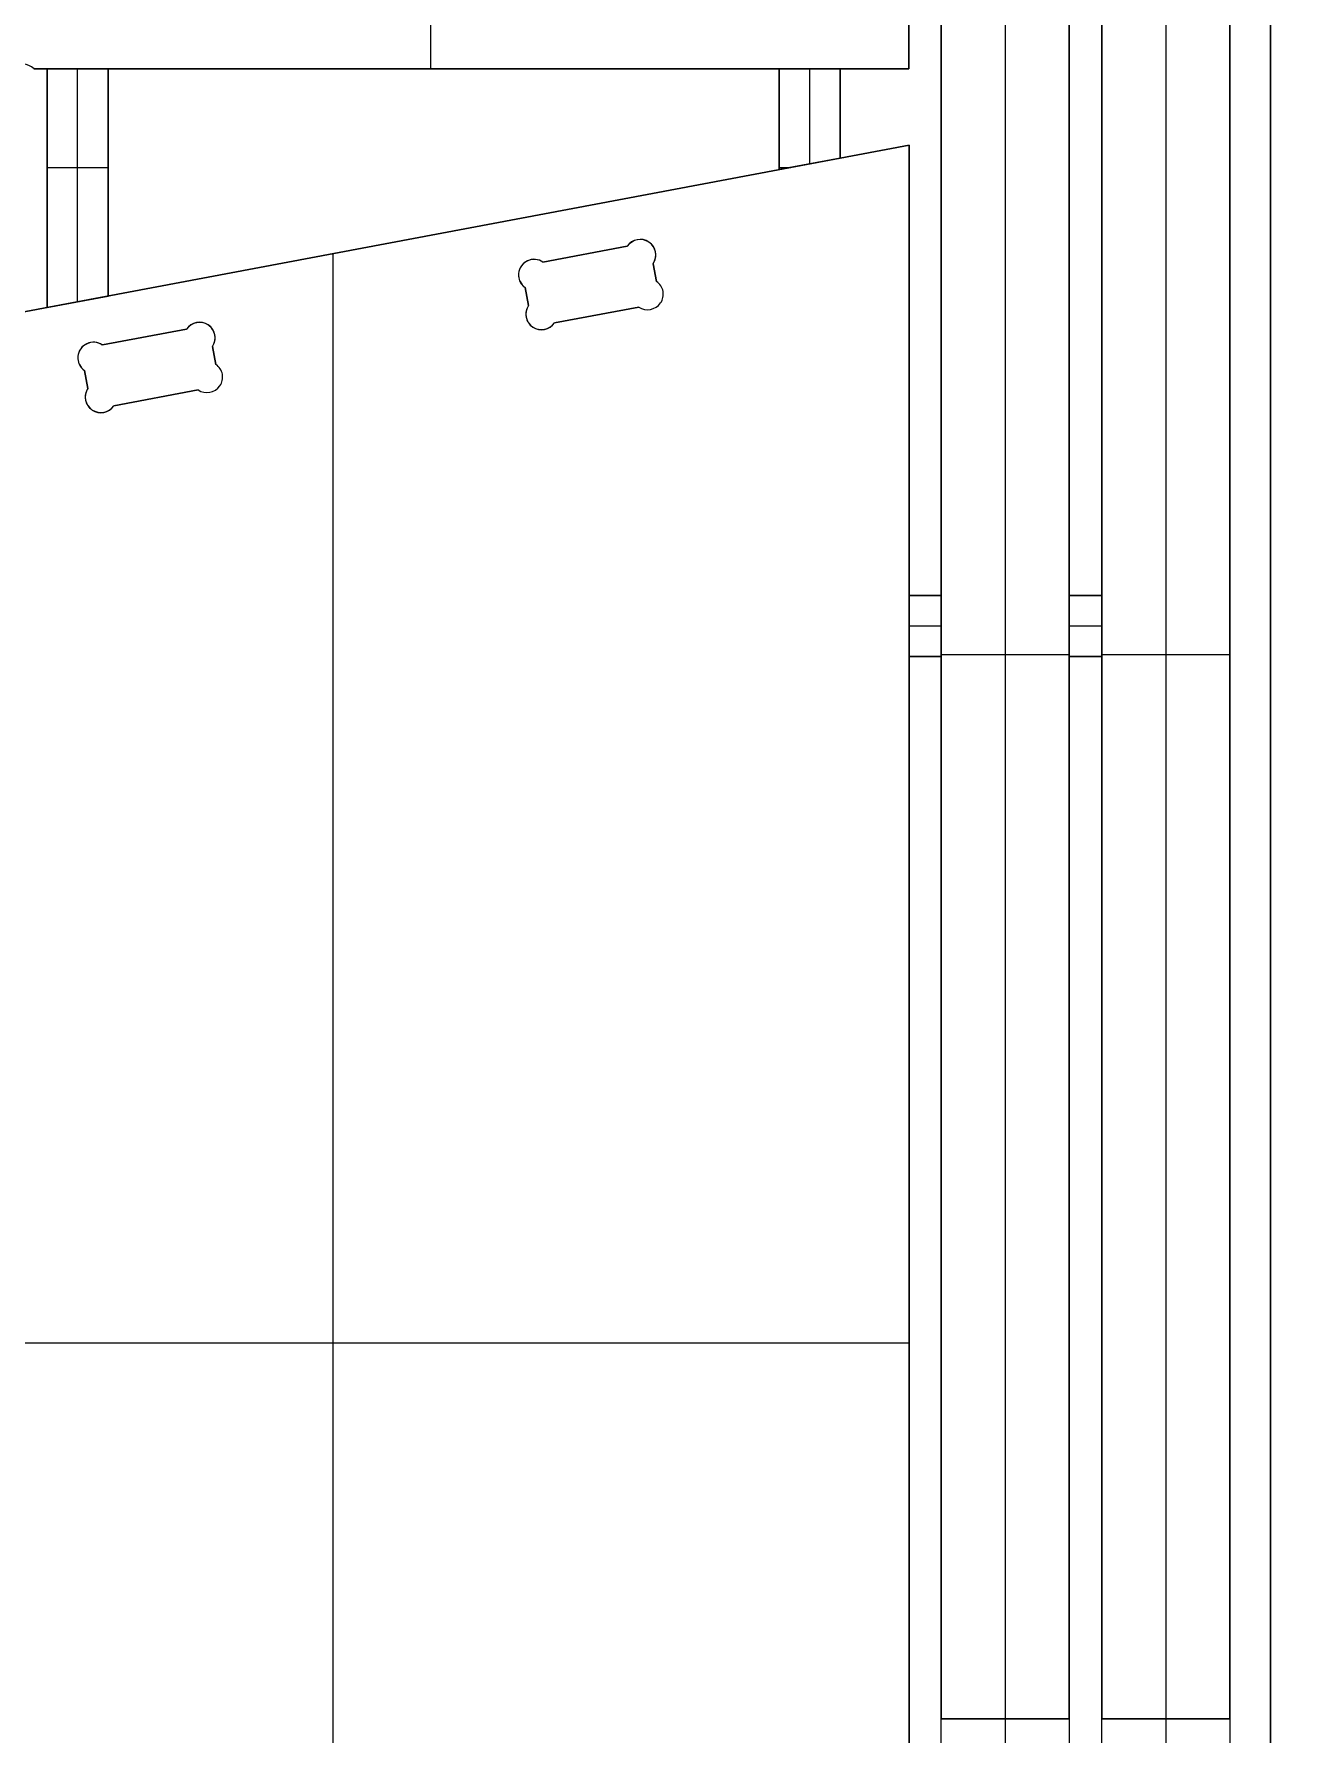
# Model space of a CAD drawing. Extents: x 24 to 120, y 0 to 48.
# Drawn here: x 56.84 to 72.29, y 10.76 to 31.65 of the extents above; entities that cross this region are included whole.
import ezdxf

# ---------------------------------------------------------------- set-up
doc = ezdxf.new("R2010")
doc.units = 0
doc.header["$MEASUREMENT"] = 0
for name, color, linetype in [('POCKETS_10_MM', 5, 'CONTINUOUS'), ('PROFILE_-_INSIDE', 30, 'CONTINUOUS'), ('PROFILE_-_OUTSIDE', 18, 'CONTINUOUS'), ('SOLIDS', 4, 'CONTINUOUS'), ('STOCK_PERIMETER', 1, 'CONTINUOUS'), ('TABS', 25, 'CONTINUOUS')]:
    doc.layers.add(name, color=color, linetype=linetype)

msp = doc.modelspace()

# ---------------------------------------------------------------- linework, layer by layer
at = {"layer": 'POCKETS_10_MM'}
for points in [[(67.992, 8.975), (67.992, 10.943), (69.566, 10.943), (69.566, 8.975)], [(69.966, 8.975), (69.966, 10.943), (71.541, 10.943), (71.541, 8.975)]]:
    msp.add_lwpolyline(points, close=True, dxfattribs=at)
at = {"layer": 'PROFILE_-_INSIDE'}
for p, q in [((64.132, 29.042, 0.5), (63.096, 28.848, 0.5)), ((64.491, 28.61, 0.5), (64.45, 28.828, 0.5)), ((62.878, 28.534, 0.5), (62.919, 28.315, 0.5)), ((63.237, 28.101, 0.5), (64.273, 28.295, 0.5)), ((58.715, 28.023, 0.5), (57.68, 27.829, 0.5)), ((59.074, 27.591, 0.5), (59.033, 27.809, 0.5)), ((57.461, 27.515, 0.5), (57.502, 27.296, 0.5)), ((57.82, 27.082, 0.5), (58.856, 27.276, 0.5))]:
    msp.add_line(p, q, dxfattribs=at)
for centre, radius, start, end in [((64.292, 28.93, 0.5), 0.195, 56.2426, 144.9718), ((64.296, 28.936, 0.5), 0.188, 324.9897, 56.2748), ((62.988, 28.686, 0.5), 0.195, 56.2427, 144.9718), ((62.982, 28.69, 0.5), 0.188, 144.9898, 236.2748), ((64.387, 28.453, 0.5), 0.188, 324.9897, 56.2748), ((63.073, 28.207, 0.5), 0.188, 144.9897, 236.2748), ((64.381, 28.457, 0.5), 0.195, 236.2426, 324.9718), ((58.875, 27.911, 0.5), 0.195, 56.2426, 144.9718), ((58.879, 27.917, 0.5), 0.188, 324.9897, 56.2748), ((63.077, 28.213, 0.5), 0.195, 236.2426, 324.9718), ((57.571, 27.667, 0.5), 0.195, 56.2427, 144.9718), ((57.565, 27.671, 0.5), 0.188, 144.9898, 236.2748), ((58.97, 27.434, 0.5), 0.188, 324.9897, 56.2748), ((57.656, 27.188, 0.5), 0.188, 144.9897, 236.2748), ((58.964, 27.439, 0.5), 0.195, 236.2426, 324.9718), ((57.66, 27.194, 0.5), 0.195, 236.2426, 324.9718)]:
    msp.add_arc(centre, radius, start, end, dxfattribs=at)
at = {"layer": 'PROFILE_-_OUTSIDE'}
for points in [[(69.566, 0.825), (69.266, 0.525), (68.292, 0.525), (67.992, 0.825), (67.992, 47.225), (68.292, 47.525), (69.266, 47.525), (69.566, 47.225)], [(71.241, 0.525), (70.266, 0.525), (69.966, 0.825), (69.966, 47.225), (70.266, 47.525), (71.241, 47.525), (71.541, 47.225), (71.541, 0.825)]]:
    msp.add_lwpolyline(points, close=True, dxfattribs=at)
for points in [[(57.382, 41.331), (57.382, 41.804), (67.592, 41.804), (67.592, 37.129), (67.395, 37.129), (67.395, 35.16), (67.592, 35.16), (67.592, 31.223), (56.839, 31.223)], [(53.425, 27.616), (67.599, 30.286), (67.599, 0.841)]]:
    msp.add_lwpolyline(points, dxfattribs=at)
msp.add_arc((56.707, 31.091), 0.188, 45.0001, 225.0001, dxfattribs=at)
at = {"layer": 'SOLIDS'}
for p, q in [((67.992, 0.825, -0.738), (67.992, 47.225, -0.738)), ((69.566, 47.225, -0.738), (69.566, 0.825, -0.738)), ((69.966, 0.825, -0.738), (69.966, 47.225, -0.738)), ((71.541, 47.225, -0.738), (71.541, 0.825, -0.738)), ((68.779, 46.257, -0.738), (68.779, 1.793, -0.738)), ((70.754, 46.257, -0.738), (70.754, 1.793, -0.738)), ((67.992, 10.943), (67.992, 44.794)), ((67.992, 44.794, -0.369), (67.992, 10.943, -0.369)), ((68.779, 44.794), (68.779, 10.943)), ((69.566, 44.794), (69.566, 10.943)), ((69.566, 10.943, -0.369), (69.566, 44.794, -0.369)), ((69.966, 10.943), (69.966, 44.794)), ((69.966, 44.794, -0.369), (69.966, 10.943, -0.369)), ((70.754, 44.794), (70.754, 10.943)), ((71.541, 44.794), (71.541, 10.943)), ((71.541, 10.943, -0.369), (71.541, 44.794, -0.369)), ((61.714, 41.804), (61.714, 31.223)), ((61.714, 41.804, -0.738), (61.714, 31.223, -0.738)), ((67.592, 35.16), (67.592, 31.223)), ((67.592, 35.16, -0.738), (67.592, 31.223, -0.738)), ((67.592, 31.223, -0.369), (67.592, 35.16, -0.369)), ((67.592, 31.223), (56.839, 31.223)), ((56.839, 31.223), (56.839, 31.223, -0.738)), ((67.592, 31.223, -0.738), (56.839, 31.223, -0.738)), ((56.839, 31.223, -0.369), (67.592, 31.223, -0.369)), ((62.215, 31.223), (62.215, 31.223, -0.738)), ((67.592, 31.223, -0.738), (67.592, 31.223)), ((53.425, 27.616), (67.599, 30.286)), ((53.425, 27.616, -0.738), (67.599, 30.286, -0.738)), ((67.599, 30.286, -0.369), (53.425, 27.616, -0.369)), ((67.599, 30.286), (67.599, 0.841)), ((67.599, 30.286, -0.738), (67.599, 30.286)), ((67.599, 30.286, -0.738), (67.599, 0.841, -0.738)), ((67.599, 0.841, -0.369), (67.599, 30.286, -0.369)), ((64.401, 29.092), (64.401, 29.092, -0.738)), ((60.512, 28.951), (60.512, 2.176)), ((60.512, 28.951), (60.512, 28.951, -0.738)), ((60.512, 28.951, -0.738), (60.512, 2.176, -0.738)), ((64.132, 29.042), (63.096, 28.848)), ((64.132, 29.042, -0.738), (63.096, 28.848, -0.738)), ((63.096, 28.848, -0.25), (64.132, 29.042, -0.25)), ((63.096, 28.848, -0.738), (63.096, 28.848)), ((63.614, 28.945), (63.614, 28.945, -0.738)), ((64.132, 29.042, -0.738), (64.132, 29.042)), ((62.828, 28.798), (62.828, 28.798, -0.738)), ((64.491, 28.61), (64.45, 28.828)), ((64.491, 28.61, -0.738), (64.45, 28.828, -0.738)), ((64.45, 28.828, -0.738), (64.45, 28.828)), ((64.45, 28.828, -0.25), (64.491, 28.61, -0.25)), ((64.471, 28.719), (64.471, 28.719, -0.738)), ((62.878, 28.534), (62.919, 28.315)), ((62.878, 28.534, -0.738), (62.919, 28.315, -0.738)), ((62.878, 28.534, -0.738), (62.878, 28.534)), ((62.919, 28.315, -0.25), (62.878, 28.534, -0.25)), ((62.898, 28.424), (62.898, 28.424, -0.738)), ((64.491, 28.61, -0.738), (64.491, 28.61)), ((64.572, 28.488), (64.572, 28.488, -0.738)), ((62.919, 28.315, -0.738), (62.919, 28.315)), ((63.237, 28.101), (64.273, 28.295)), ((63.237, 28.101, -0.738), (64.273, 28.295, -0.738)), ((64.273, 28.295, -0.25), (63.237, 28.101, -0.25)), ((64.273, 28.295, -0.738), (64.273, 28.295)), ((64.417, 28.266), (64.417, 28.266, -0.738)), ((64.541, 28.345), (64.541, 28.345, -0.738)), ((58.715, 28.023), (57.68, 27.829)), ((58.715, 28.023, -0.738), (57.68, 27.829, -0.738)), ((57.68, 27.829, -0.25), (58.715, 28.023, -0.25)), ((58.715, 28.023, -0.738), (58.715, 28.023)), ((58.984, 28.073), (58.984, 28.073, -0.738)), ((62.968, 28.051), (62.968, 28.051, -0.738)), ((63.237, 28.101, -0.738), (63.237, 28.101)), ((63.755, 28.198), (63.755, 28.198, -0.738)), ((57.68, 27.829, -0.738), (57.68, 27.829)), ((58.198, 27.926), (58.198, 27.926, -0.738)), ((59.074, 27.591), (59.033, 27.809)), ((59.074, 27.591, -0.738), (59.033, 27.809, -0.738)), ((59.033, 27.809, -0.738), (59.033, 27.809)), ((59.033, 27.809, -0.25), (59.074, 27.591, -0.25)), ((57.411, 27.779), (57.411, 27.779, -0.738)), ((59.054, 27.7), (59.054, 27.7, -0.738)), ((59.074, 27.591, -0.738), (59.074, 27.591)), ((57.461, 27.515), (57.502, 27.296)), ((57.461, 27.515, -0.738), (57.502, 27.296, -0.738)), ((57.461, 27.515, -0.738), (57.461, 27.515)), ((57.502, 27.296, -0.25), (57.461, 27.515, -0.25)), ((57.481, 27.406), (57.481, 27.406, -0.738)), ((59.155, 27.469), (59.155, 27.469, -0.738)), ((57.502, 27.296, -0.738), (57.502, 27.296)), ((57.82, 27.082), (58.856, 27.276)), ((57.82, 27.082, -0.738), (58.856, 27.276, -0.738)), ((58.856, 27.276, -0.25), (57.82, 27.082, -0.25)), ((58.338, 27.179), (58.338, 27.179, -0.738)), ((58.856, 27.276, -0.738), (58.856, 27.276)), ((59, 27.247), (59, 27.247, -0.738)), ((59.124, 27.327), (59.124, 27.327, -0.738)), ((57.551, 27.032), (57.551, 27.032, -0.738)), ((57.82, 27.082, -0.738), (57.82, 27.082)), ((67.992, 24.025, -0.738), (69.566, 24.025, -0.738)), ((67.992, 24.025), (69.566, 24.025)), ((67.992, 24.025), (67.992, 24.025, -0.738)), ((69.566, 24.025), (69.566, 24.025, -0.738)), ((69.966, 24.025, -0.738), (71.541, 24.025, -0.738)), ((69.966, 24.025), (71.541, 24.025)), ((69.966, 24.025), (69.966, 24.025, -0.738)), ((71.541, 24.025), (71.541, 24.025, -0.738)), ((54.557, 15.563), (67.599, 15.563)), ((54.557, 15.563, -0.738), (67.599, 15.563, -0.738)), ((67.599, 15.563), (67.599, 15.563, -0.738)), ((67.992, 10.943), (69.566, 10.943)), ((67.992, 10.943, -0.369), (69.566, 10.943, -0.369)), ((67.992, 8.975, -0.369), (67.992, 10.943, -0.369)), ((67.992, 10.943, -0.369), (67.992, 10.943)), ((69.566, 10.943, -0.184), (67.992, 10.943, -0.184)), ((68.779, 10.943), (68.779, 10.943, -0.369)), ((68.779, 10.943, -0.369), (68.779, 8.975, -0.369)), ((69.566, 10.943, -0.369), (69.566, 10.943)), ((69.566, 10.943, -0.369), (69.566, 8.975, -0.369)), ((69.966, 10.943), (71.541, 10.943)), ((69.966, 10.943, -0.369), (71.541, 10.943, -0.369)), ((69.966, 8.975, -0.369), (69.966, 10.943, -0.369)), ((69.966, 10.943, -0.369), (69.966, 10.943)), ((71.541, 10.943, -0.184), (69.966, 10.943, -0.184)), ((70.754, 10.943), (70.754, 10.943, -0.369)), ((70.754, 10.943, -0.369), (70.754, 8.975, -0.369)), ((71.541, 10.943, -0.369), (71.541, 10.943)), ((71.541, 10.943, -0.369), (71.541, 8.975, -0.369))]:
    msp.add_line(p, q, dxfattribs=at)
for centre, radius, start, end in [((56.707, 31.091), 0.188, 45.0001, 225.0001), ((56.707, 31.091, -0.738), 0.188, 45.0001, 225.0001), ((64.291, 28.935), 0.192, 326.0964, 146.0463), ((64.291, 28.935, -0.738), 0.192, 326.0964, 146.0463), ((64.291, 28.935, -0.25), 0.192, 326.0964, 146.0463), ((62.987, 28.691), 0.191, 55.1427, 235.1928), ((62.987, 28.691, -0.738), 0.191, 55.1427, 235.1928), ((62.987, 28.691, -0.25), 0.191, 55.1427, 235.1928), ((64.387, 28.453), 0.188, 324.9897, 56.2748), ((64.387, 28.453, -0.738), 0.188, 324.9897, 56.2748), ((64.387, 28.453, -0.25), 0.188, 324.9897, 56.2748), ((63.078, 28.208), 0.192, 146.0964, 326.0463), ((63.078, 28.208, -0.738), 0.192, 146.0964, 326.0463), ((63.078, 28.208, -0.25), 0.192, 146.0964, 326.0463), ((64.381, 28.457), 0.195, 236.2426, 324.9718), ((64.381, 28.457, -0.738), 0.195, 236.2426, 324.9718), ((64.381, 28.457, -0.25), 0.195, 236.2426, 324.9718), ((58.874, 27.916), 0.192, 326.0964, 146.0463), ((58.874, 27.916, -0.738), 0.192, 326.0964, 146.0463), ((58.874, 27.916, -0.25), 0.192, 326.0964, 146.0463), ((57.57, 27.672), 0.191, 55.1427, 235.1928), ((57.57, 27.672, -0.738), 0.191, 55.1427, 235.1928), ((57.57, 27.672, -0.25), 0.191, 55.1427, 235.1928), ((58.97, 27.434), 0.188, 324.9897, 56.2748), ((58.97, 27.434, -0.738), 0.188, 324.9897, 56.2748), ((58.97, 27.434, -0.25), 0.188, 324.9897, 56.2748), ((57.661, 27.189), 0.192, 146.0964, 326.0463), ((57.661, 27.189, -0.738), 0.192, 146.0964, 326.0463), ((57.661, 27.189, -0.25), 0.192, 146.0964, 326.0463), ((58.964, 27.439), 0.195, 236.2426, 324.9718), ((58.964, 27.439, -0.738), 0.195, 236.2426, 324.9718), ((58.964, 27.439, -0.25), 0.195, 236.2426, 324.9718)]:
    msp.add_arc(centre, radius, start, end, dxfattribs=at)
at = {"layer": 'STOCK_PERIMETER'}
for points in [[(72.041, 0.025), (48.041, 0.025), (48.041, 48.025), (72.041, 48.025)], [(72.041, 48.025), (96.041, 48.025), (96.041, 0.025), (72.041, 0.025)]]:
    msp.add_lwpolyline(points, close=True, dxfattribs=at)
at = {"layer": 'TABS'}
for p, q in [((57.75, 31.223, -0.738), (57, 31.223, -0.738)), ((57, 31.223, -0.613), (57, 31.223, -0.738)), ((57, 31.223, -0.613), (57.75, 31.223, -0.613)), ((57, 31.223, -0.738), (57, 28.289, -0.738)), ((57, 31.223, -0.613), (57, 28.289, -0.613)), ((57, 28.289, -0.675), (57, 31.223, -0.675)), ((57.375, 28.36, -0.738), (57.375, 31.223, -0.738)), ((57.375, 28.36, -0.613), (57.375, 31.223, -0.613)), ((57.75, 31.223, -0.738), (57.75, 31.223, -0.613)), ((57.75, 28.431, -0.738), (57.75, 31.223, -0.738)), ((57.75, 28.431, -0.613), (57.75, 31.223, -0.613)), ((57.75, 31.223, -0.675), (57.75, 28.431, -0.675)), ((66.75, 31.223, -0.738), (66, 31.223, -0.738)), ((66, 31.223, -0.613), (66, 31.223, -0.738)), ((66, 31.223, -0.613), (66.75, 31.223, -0.613)), ((66, 31.223, -0.738), (66, 29.984, -0.738)), ((66, 31.223, -0.613), (66, 29.984, -0.613)), ((66, 29.984, -0.675), (66, 31.223, -0.675)), ((66.375, 30.055, -0.738), (66.375, 31.223, -0.738)), ((66.375, 30.055, -0.613), (66.375, 31.223, -0.613)), ((66.75, 31.223, -0.738), (66.75, 31.223, -0.613)), ((66.75, 30.126, -0.738), (66.75, 31.223, -0.738)), ((66.75, 30.126, -0.613), (66.75, 31.223, -0.613)), ((66.75, 31.223, -0.675), (66.75, 30.126, -0.675)), ((66.75, 30.126, -0.613), (66, 29.984, -0.613)), ((66, 29.984, -0.738), (66.75, 30.126, -0.738)), ((66.75, 30.126, -0.613), (66.75, 30.126, -0.738)), ((57, 30.012, -0.738), (57.75, 30.012, -0.738)), ((57, 30.012, -0.738), (57, 30.012, -0.613)), ((57, 30.012, -0.613), (57.75, 30.012, -0.613)), ((57.75, 30.012, -0.738), (57.75, 30.012, -0.613)), ((66, 30.012, -0.738), (66.144, 30.012, -0.738)), ((66, 30.012, -0.738), (66, 30.012, -0.613)), ((66, 30.012, -0.613), (66.144, 30.012, -0.613)), ((66, 29.984, -0.738), (66, 29.984, -0.613)), ((57.75, 28.431, -0.613), (57, 28.289, -0.613)), ((57, 28.289, -0.738), (57.75, 28.431, -0.738)), ((57.75, 28.431, -0.613), (57.75, 28.431, -0.738)), ((57, 28.289, -0.738), (57, 28.289, -0.613)), ((67.599, 24.75, -0.738), (67.599, 24, -0.738)), ((67.599, 24.75, -0.738), (67.599, 24.75, -0.613)), ((67.599, 24, -0.613), (67.599, 24.75, -0.613)), ((67.992, 24.75, -0.738), (67.599, 24.75, -0.738)), ((67.992, 24.75, -0.613), (67.599, 24.75, -0.613)), ((67.599, 24.75, -0.675), (67.992, 24.75, -0.675)), ((67.992, 24, -0.738), (67.992, 24.75, -0.738)), ((67.992, 24.75, -0.613), (67.992, 24.75, -0.738)), ((67.992, 24.75, -0.613), (67.992, 24, -0.613)), ((69.966, 24.75, -0.738), (69.566, 24.75, -0.738)), ((69.966, 24.75, -0.613), (69.566, 24.75, -0.613)), ((69.566, 24.75, -0.738), (69.566, 24, -0.738)), ((69.566, 24.75, -0.738), (69.566, 24.75, -0.613)), ((69.566, 24, -0.613), (69.566, 24.75, -0.613)), ((69.566, 24.75, -0.676), (69.966, 24.75, -0.675)), ((69.966, 24, -0.738), (69.966, 24.75, -0.738)), ((69.966, 24.75, -0.613), (69.966, 24.75, -0.738)), ((69.966, 24.75, -0.613), (69.966, 24, -0.613)), ((67.599, 24.375, -0.738), (67.992, 24.375, -0.738)), ((67.599, 24.375, -0.613), (67.992, 24.375, -0.613)), ((69.566, 24.375, -0.738), (69.966, 24.375, -0.738)), ((69.566, 24.375, -0.613), (69.966, 24.375, -0.613)), ((67.599, 24, -0.613), (67.599, 24, -0.738)), ((67.599, 24, -0.738), (67.992, 24, -0.738)), ((67.599, 24, -0.613), (67.992, 24, -0.613)), ((67.992, 24, -0.675), (67.599, 24, -0.675)), ((67.992, 24.025, -0.613), (67.992, 24.025, -0.738)), ((67.992, 24, -0.738), (67.992, 24, -0.613)), ((69.566, 24.025, -0.613), (69.566, 24.025, -0.738)), ((69.566, 24, -0.613), (69.566, 24, -0.738)), ((69.566, 24, -0.738), (69.966, 24, -0.738)), ((69.566, 24, -0.613), (69.966, 24, -0.613)), ((69.966, 24, -0.675), (69.566, 24, -0.675)), ((69.966, 24.025, -0.613), (69.966, 24.025, -0.738)), ((69.966, 24, -0.738), (69.966, 24, -0.613))]:
    msp.add_line(p, q, dxfattribs=at)

doc.saveas('drawing.dxf')
